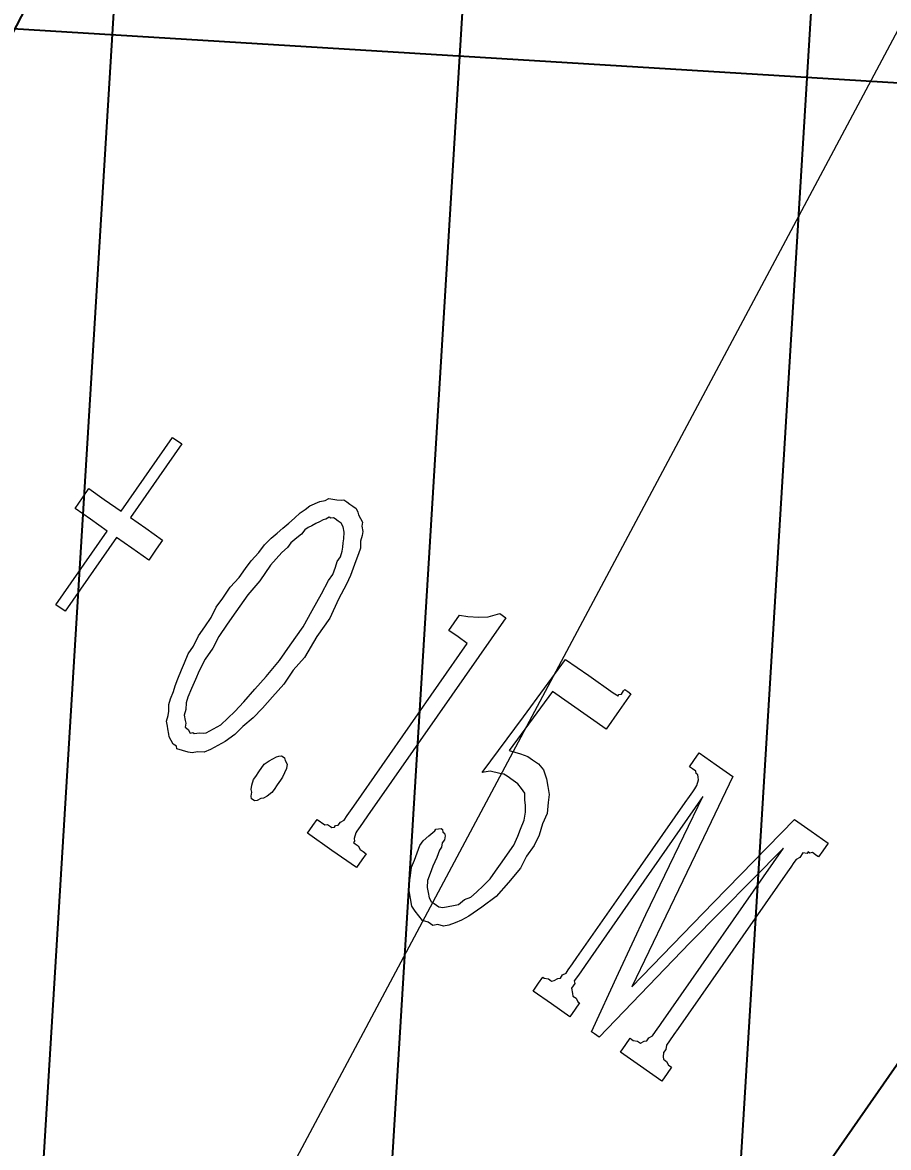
# Model space of a CAD drawing. Extents: x 10599 to 11843, y 9771 to 9967.
# Drawn here: x 10699.1364 to 10699.334, y 9793.3736 to 9793.63 of the extents above; entities that cross this region are included whole.
import ezdxf

# ---------------------------------------------------------------- set-up
doc = ezdxf.new("R2010")
doc.units = 0
doc.header["$MEASUREMENT"] = 0
doc.layers.add('PROY', color=3, linetype='Continuous')
doc.layers.add('taller', color=3, linetype='Continuous')
doc.dimstyles.get("Standard").update_dxf_attribs({"dimtxt": 0.18, "dimasz": 0.18, "dimexe": 0.18, "dimexo": 0.0625, "dimgap": 0.09, "dimtad": 0, "dimtih": 1, "dimtoh": 1, "dimdec": 4, "dimzin": 0, "dimdsep": 46, "dimtxsty": 'Standard', "dimcen": 0.09, "dimclrd": 254, "dimclre": 254, "dimadec": 0, "dimazin": 0, "dimtfac": 1, "dimtdec": 4, "dimtofl": 0, "dimtmove": 0, "dimatfit": 3, "dimfxl": 0, "dimtolj": 1, "dimtzin": 0, "dimarcsym": 0})

# ---------------------------------------------------------------- blocks, each defined once
blk = doc.blocks.new('*D12')
at = {"layer": 'taller', "color": 254, "linetype": 'Continuous', "lineweight": 0, "transparency": 16777216}
for p, q in [((10692.97906, 9818.58031), (10718.84117, 9802.47284)), ((10683.25412, 9802.96598), (10709.11623, 9786.85851)), ((10718.59322, 9802.41521), (10713.42962, 9794.12455)), ((10709.0586, 9787.10646), (10711.47355, 9790.98389))]:
    blk.add_line(p, q, dxfattribs=at)
for points in [[(10718.56775, 9802.43107), (10718.61868, 9802.39935), (10718.68838, 9802.568)], [(10709.03314, 9787.12232), (10709.08407, 9787.0906), (10708.96344, 9786.95367)]]:
    blk.add_solid(points, dxfattribs=at)
at = {"layer": 'taller', "color": 0, "linetype": 'Continuous', "lineweight": 0, "transparency": 16777216, "insert": (10712.45158, 9792.55422), "char_height": 1, "attachment_point": 5, "rotation": 58.0845}
blk.add_mtext('\\A1;18.40', dxfattribs=at)

msp = doc.modelspace()

# ---------------------------------------------------------------- hatches: boundary and pattern name
at = {"layer": 'PROY', "linetype": 'Continuous'}
h = msp.add_hatch(dxfattribs=at)
h.set_pattern_fill('GRATE', color=254, scale=0.1, angle=91.1984, style=0)
h.set_pattern_definition([(266.49722266, (1730.38657, 21194.720434), (0.07922671464, -0.00484956825), []), (356.4972227, (1730.38657, 21194.72043), (0.019398273, 0.3169068586), [])])
h.paths.add_polyline_path([(10698.83244, 9794.60859), (10699.91976, 9793.86189), (10698.94662, 9792.47226), (10696.85382, 9793.92019), (10698.78137, 9796.67474), (10699.77271, 9796.02227)])

# ---------------------------------------------------------------- linework, layer by layer
at = {"color": 7, "lineweight": 0}
for p, q in [((10699.15895, 9793.51864), (10699.17069, 9793.53545)), ((10699.17279, 9793.53398), (10699.16105, 9793.51718)), ((10699.17069, 9793.53545), (10699.17279, 9793.53398)), ((10699.15013, 9793.52168), (10699.1516, 9793.52378)), ((10699.1516, 9793.52378), (10699.1551, 9793.52133)), ((10699.14842, 9793.51923), (10699.15013, 9793.52168)), ((10699.1551, 9793.52133), (10699.15895, 9793.51864)), ((10699.20544, 9793.52107), (10699.20628, 9793.52153)), ((10699.20628, 9793.52153), (10699.20722, 9793.52139)), ((10699.20722, 9793.52139), (10699.20817, 9793.52125)), ((10699.20817, 9793.52125), (10699.20911, 9793.52111)), ((10699.20911, 9793.52111), (10699.20971, 9793.52122)), ((10699.20971, 9793.52122), (10699.21041, 9793.52073)), ((10699.15192, 9793.51678), (10699.14842, 9793.51923)), ((10699.19981, 9793.51823), (10699.2009, 9793.51904)), ((10699.2009, 9793.51904), (10699.20198, 9793.51984)), ((10699.20198, 9793.51984), (10699.20425, 9793.52086)), ((10699.20425, 9793.52086), (10699.20544, 9793.52107)), ((10699.21041, 9793.52073), (10699.21111, 9793.52024)), ((10699.21111, 9793.52024), (10699.21181, 9793.51975)), ((10699.21111, 9793.52024), (10699.21111, 9793.52024)), ((10699.21181, 9793.51975), (10699.21251, 9793.51926)), ((10699.21251, 9793.51926), (10699.21296, 9793.51842)), ((10699.15577, 9793.51409), (10699.15192, 9793.51678)), ((10699.16105, 9793.51718), (10699.16455, 9793.51473)), ((10699.19716, 9793.51592), (10699.19848, 9793.51708)), ((10699.19848, 9793.51708), (10699.19981, 9793.51823)), ((10699.20415, 9793.51624), (10699.20331, 9793.51579)), ((10699.20499, 9793.5167), (10699.20415, 9793.51624)), ((10699.20559, 9793.5168), (10699.20499, 9793.5167)), ((10699.20642, 9793.51726), (10699.20559, 9793.5168)), ((10699.20677, 9793.51702), (10699.20642, 9793.51726)), ((10699.20737, 9793.51712), (10699.20677, 9793.51702)), ((10699.20772, 9793.51688), (10699.20737, 9793.51712)), ((10699.20842, 9793.51639), (10699.20772, 9793.51688)), ((10699.20912, 9793.5159), (10699.20842, 9793.51639)), ((10699.20842, 9793.51639), (10699.20842, 9793.51639)), ((10699.21296, 9793.51842), (10699.21307, 9793.51783)), ((10699.21307, 9793.51783), (10699.21353, 9793.51699)), ((10699.21353, 9793.51699), (10699.21398, 9793.51615)), ((10699.21398, 9793.51615), (10699.21384, 9793.5152)), ((10699.14404, 9793.49729), (10699.15577, 9793.51409)), ((10699.16455, 9793.51473), (10699.1684, 9793.51204)), ((10699.19317, 9793.51245), (10699.1945, 9793.51361)), ((10699.1945, 9793.51361), (10699.19583, 9793.51476)), ((10699.19583, 9793.51476), (10699.19716, 9793.51592)), ((10699.2008, 9793.51442), (10699.20006, 9793.51337)), ((10699.20163, 9793.51488), (10699.2008, 9793.51442)), ((10699.20247, 9793.51533), (10699.20163, 9793.51488)), ((10699.20331, 9793.51579), (10699.20247, 9793.51533)), ((10699.20958, 9793.51506), (10699.20912, 9793.5159)), ((10699.20979, 9793.51387), (10699.20958, 9793.51506)), ((10699.20975, 9793.51233), (10699.20979, 9793.51387)), ((10699.21384, 9793.5152), (10699.21405, 9793.51401)), ((10699.21405, 9793.51401), (10699.21392, 9793.51307)), ((10699.15787, 9793.51262), (10699.14614, 9793.49582)), ((10699.16137, 9793.51018), (10699.15787, 9793.51262)), ((10699.1684, 9793.51204), (10699.16694, 9793.50994)), ((10699.19038, 9793.5092), (10699.1916, 9793.51095)), ((10699.1916, 9793.51095), (10699.19317, 9793.51245)), ((10699.19765, 9793.51141), (10699.19692, 9793.51036)), ((10699.19898, 9793.51256), (10699.19765, 9793.51141)), ((10699.20006, 9793.51337), (10699.19898, 9793.51256)), ((10699.20948, 9793.51044), (10699.20961, 9793.51139)), ((10699.20961, 9793.51139), (10699.20975, 9793.51233)), ((10699.21353, 9793.51177), (10699.2135, 9793.51024)), ((10699.21392, 9793.51307), (10699.21353, 9793.51177)), ((10699.16522, 9793.50749), (10699.16137, 9793.51018)), ((10699.16694, 9793.50994), (10699.16522, 9793.50749)), ((10699.18856, 9793.50734), (10699.19038, 9793.5092)), ((10699.19559, 9793.5092), (10699.19304, 9793.5063)), ((10699.19692, 9793.51036), (10699.19559, 9793.5092)), ((10699.20895, 9793.5082), (10699.20934, 9793.5095)), ((10699.20934, 9793.5095), (10699.20948, 9793.51044)), ((10699.21311, 9793.50894), (10699.21249, 9793.5073)), ((10699.2135, 9793.51024), (10699.21311, 9793.50894)), ((10699.18734, 9793.50559), (10699.18856, 9793.50734)), ((10699.19304, 9793.5063), (10699.19059, 9793.50279)), ((10699.20721, 9793.50421), (10699.20784, 9793.50586)), ((10699.20784, 9793.50586), (10699.20822, 9793.50715)), ((10699.20822, 9793.50715), (10699.20895, 9793.5082)), ((10699.21249, 9793.5073), (10699.21186, 9793.50565)), ((10699.18381, 9793.50128), (10699.18587, 9793.50349)), ((10699.18587, 9793.50349), (10699.18734, 9793.50559)), ((10699.20623, 9793.50281), (10699.20721, 9793.50421)), ((10699.21123, 9793.50401), (10699.21036, 9793.50201)), ((10699.21186, 9793.50565), (10699.21123, 9793.50401)), ((10699.1821, 9793.49883), (10699.18381, 9793.50128)), ((10699.19059, 9793.50279), (10699.1878, 9793.49954)), ((10699.20462, 9793.49977), (10699.20623, 9793.50281)), ((10699.21036, 9793.50201), (10699.20851, 9793.49862)), ((10699.18063, 9793.49673), (10699.1821, 9793.49883)), ((10699.1878, 9793.49954), (10699.18511, 9793.49569)), ((10699.20253, 9793.49602), (10699.20462, 9793.49977)), ((10699.20851, 9793.49862), (10699.20652, 9793.49428)), ((10699.14614, 9793.49582), (10699.14404, 9793.49729)), ((10699.17951, 9793.49439), (10699.18063, 9793.49673)), ((10699.18511, 9793.49569), (10699.18315, 9793.49289)), ((10699.20043, 9793.49228), (10699.20253, 9793.49602)), ((10699.17804, 9793.49229), (10699.17951, 9793.49439)), ((10699.20652, 9793.49428), (10699.20358, 9793.49007)), ((10699.24668, 9793.49435), (10699.23103, 9793.47195)), ((10699.2337, 9793.49144), (10699.23615, 9793.49494)), ((10699.23615, 9793.49494), (10699.23804, 9793.49466)), ((10699.23804, 9793.49466), (10699.24052, 9793.49449)), ((10699.24052, 9793.49449), (10699.24266, 9793.49456)), ((10699.24266, 9793.49456), (10699.24528, 9793.49533)), ((10699.24528, 9793.49533), (10699.24668, 9793.49435)), ((10699.17658, 9793.49019), (10699.17804, 9793.49229)), ((10699.18315, 9793.49289), (10699.1812, 9793.49009)), ((10699.1975, 9793.48807), (10699.20043, 9793.49228)), ((10699.2358, 9793.48997), (10699.2337, 9793.49144)), ((10699.17424, 9793.48609), (10699.17546, 9793.48784)), ((10699.17546, 9793.48784), (10699.17658, 9793.49019)), ((10699.1812, 9793.49009), (10699.17983, 9793.48739)), ((10699.19505, 9793.48457), (10699.1975, 9793.48807)), ((10699.20358, 9793.49007), (10699.20076, 9793.48528)), ((10699.22495, 9793.46995), (10699.2379, 9793.4885)), ((10699.2379, 9793.4885), (10699.2358, 9793.48997)), ((10699.17337, 9793.4841), (10699.17424, 9793.48609)), ((10699.17983, 9793.48739), (10699.17812, 9793.48494)), ((10699.20076, 9793.48528), (10699.19821, 9793.48237)), ((10699.17274, 9793.48245), (10699.17337, 9793.4841)), ((10699.17812, 9793.48494), (10699.17676, 9793.48224)), ((10699.19202, 9793.48097), (10699.19505, 9793.48457)), ((10699.25069, 9793.47176), (10699.26033, 9793.48482)), ((10699.26033, 9793.48482), (10699.26558, 9793.48115)), ((10699.17124, 9793.47881), (10699.17187, 9793.48046)), ((10699.17187, 9793.48046), (10699.17274, 9793.48245)), ((10699.17589, 9793.48025), (10699.17502, 9793.47825)), ((10699.17676, 9793.48224), (10699.17589, 9793.48025)), ((10699.18946, 9793.47806), (10699.19202, 9793.48097)), ((10699.19821, 9793.48237), (10699.19601, 9793.47922)), ((10699.26558, 9793.48115), (10699.27119, 9793.47724)), ((10699.17085, 9793.47752), (10699.17124, 9793.47881)), ((10699.17502, 9793.47825), (10699.17414, 9793.47626)), ((10699.18691, 9793.47515), (10699.18946, 9793.47806)), ((10699.19601, 9793.47922), (10699.19345, 9793.47632)), ((10699.27307, 9793.47696), (10699.27356, 9793.47766)), ((10699.27356, 9793.47766), (10699.27381, 9793.47801)), ((10699.27381, 9793.47801), (10699.27451, 9793.47752)), ((10699.16984, 9793.47458), (10699.17023, 9793.47587)), ((10699.17023, 9793.47587), (10699.17085, 9793.47752)), ((10699.17414, 9793.47626), (10699.17376, 9793.47497)), ((10699.18485, 9793.47295), (10699.18691, 9793.47515)), ((10699.19345, 9793.47632), (10699.19115, 9793.47376)), ((10699.25733, 9793.47754), (10699.24745, 9793.46413)), ((10699.26959, 9793.46898), (10699.25733, 9793.47754)), ((10699.27119, 9793.47724), (10699.27154, 9793.47699)), ((10699.27154, 9793.47699), (10699.27189, 9793.47675)), ((10699.27189, 9793.47675), (10699.27224, 9793.47651)), ((10699.27224, 9793.47651), (10699.27248, 9793.47686)), ((10699.27224, 9793.47651), (10699.27224, 9793.47651)), ((10699.27248, 9793.47686), (10699.27307, 9793.47696)), ((10699.27521, 9793.47703), (10699.27252, 9793.47318)), ((10699.27451, 9793.47752), (10699.27521, 9793.47703)), ((10699.16967, 9793.47209), (10699.16981, 9793.47304)), ((10699.16981, 9793.47304), (10699.16984, 9793.47458)), ((10699.17373, 9793.47343), (10699.17334, 9793.47213)), ((10699.17376, 9793.47497), (10699.17373, 9793.47343)), ((10699.18328, 9793.47144), (10699.18485, 9793.47295)), ((10699.19115, 9793.47376), (10699.18909, 9793.47155)), ((10699.27252, 9793.47318), (10699.26959, 9793.46898)), ((10699.16929, 9793.4708), (10699.16967, 9793.47209)), ((10699.1695, 9793.46961), (10699.16929, 9793.4708)), ((10699.17334, 9793.47213), (10699.17356, 9793.47094)), ((10699.17366, 9793.47035), (10699.17352, 9793.4694)), ((10699.17356, 9793.47094), (10699.17366, 9793.47035)), ((10699.18003, 9793.46902), (10699.18171, 9793.46994)), ((10699.18171, 9793.46994), (10699.18328, 9793.47144)), ((10699.18909, 9793.47155), (10699.18668, 9793.46959)), ((10699.21199, 9793.45139), (10699.22495, 9793.46995)), ((10699.23103, 9793.47195), (10699.21514, 9793.44919)), ((10699.24129, 9793.45905), (10699.25069, 9793.47176)), ((10699.1696, 9793.46901), (10699.1695, 9793.46961)), ((10699.16982, 9793.46782), (10699.1696, 9793.46901)), ((10699.16992, 9793.46723), (10699.16982, 9793.46782)), ((10699.17352, 9793.4694), (10699.17422, 9793.46891)), ((10699.17422, 9793.46891), (10699.17468, 9793.46807)), ((10699.17468, 9793.46807), (10699.17527, 9793.46818)), ((10699.17527, 9793.46818), (10699.17562, 9793.46794)), ((10699.17562, 9793.46794), (10699.17622, 9793.46804)), ((10699.17622, 9793.46804), (10699.17681, 9793.46815)), ((10699.17681, 9793.46815), (10699.17776, 9793.46801)), ((10699.17776, 9793.46801), (10699.17835, 9793.46811)), ((10699.17835, 9793.46811), (10699.17919, 9793.46857)), ((10699.17919, 9793.46857), (10699.18003, 9793.46902)), ((10699.18486, 9793.46774), (10699.18269, 9793.46612)), ((10699.18668, 9793.46959), (10699.18486, 9793.46774)), ((10699.17038, 9793.46639), (10699.16992, 9793.46723)), ((10699.17083, 9793.46555), (10699.17038, 9793.46639)), ((10699.17153, 9793.46506), (10699.17083, 9793.46555)), ((10699.17164, 9793.46447), (10699.17153, 9793.46506)), ((10699.18101, 9793.46521), (10699.17933, 9793.4643)), ((10699.18269, 9793.46612), (10699.18101, 9793.46521)), ((10699.17293, 9793.46408), (10699.17164, 9793.46447)), ((10699.17423, 9793.4637), (10699.17293, 9793.46408)), ((10699.17517, 9793.46356), (10699.17423, 9793.4637)), ((10699.17636, 9793.46377), (10699.17517, 9793.46356)), ((10699.1779, 9793.46374), (10699.17636, 9793.46377)), ((10699.17933, 9793.4643), (10699.1779, 9793.46374)), ((10699.19267, 9793.46176), (10699.1935, 9793.46222)), ((10699.1935, 9793.46222), (10699.19434, 9793.46267)), ((10699.19434, 9793.46267), (10699.19494, 9793.46278)), ((10699.19494, 9793.46278), (10699.19553, 9793.46288)), ((10699.19553, 9793.46288), (10699.19588, 9793.46264)), ((10699.19588, 9793.46264), (10699.19623, 9793.4624)), ((10699.19623, 9793.4624), (10699.19634, 9793.4618)), ((10699.24745, 9793.46413), (10699.24874, 9793.46375)), ((10699.24874, 9793.46375), (10699.25004, 9793.46336)), ((10699.25004, 9793.46336), (10699.25168, 9793.46273)), ((10699.25168, 9793.46273), (10699.25273, 9793.462)), ((10699.28957, 9793.4618), (10699.29079, 9793.46355)), ((10699.29079, 9793.46355), (10699.29464, 9793.46086)), ((10699.19036, 9793.45921), (10699.19158, 9793.46096)), ((10699.19158, 9793.46096), (10699.19267, 9793.46176)), ((10699.19666, 9793.46002), (10699.19578, 9793.45802)), ((10699.19634, 9793.4618), (10699.19679, 9793.46096)), ((10699.19679, 9793.46096), (10699.19666, 9793.46002)), ((10699.25273, 9793.462), (10699.25413, 9793.46102)), ((10699.25413, 9793.46102), (10699.25529, 9793.4597)), ((10699.25529, 9793.4597), (10699.25595, 9793.45767)), ((10699.28859, 9793.4604), (10699.28957, 9793.4618)), ((10699.28929, 9793.45991), (10699.28859, 9793.4604)), ((10699.28999, 9793.45942), (10699.28929, 9793.45991)), ((10699.29464, 9793.46086), (10699.29849, 9793.45817)), ((10699.18875, 9793.45616), (10699.18914, 9793.45746)), ((10699.18914, 9793.45746), (10699.18963, 9793.45816)), ((10699.18963, 9793.45816), (10699.19036, 9793.45921)), ((10699.19529, 9793.45732), (10699.19456, 9793.45627)), ((10699.19578, 9793.45802), (10699.19529, 9793.45732)), ((10699.24308, 9793.45937), (10699.24129, 9793.45905)), ((10699.24532, 9793.45884), (10699.24308, 9793.45937)), ((10699.24626, 9793.45871), (10699.24532, 9793.45884)), ((10699.24696, 9793.45822), (10699.24626, 9793.45871)), ((10699.24836, 9793.45724), (10699.24696, 9793.45822)), ((10699.24941, 9793.45651), (10699.24836, 9793.45724)), ((10699.25595, 9793.45767), (10699.25627, 9793.45588)), ((10699.2901, 9793.45882), (10699.28999, 9793.45942)), ((10699.29045, 9793.45858), (10699.2901, 9793.45882)), ((10699.29027, 9793.45609), (10699.29066, 9793.45739)), ((10699.29055, 9793.45798), (10699.29045, 9793.45858)), ((10699.29066, 9793.45739), (10699.29055, 9793.45798)), ((10699.29849, 9793.45817), (10699.29266, 9793.44609)), ((10699.18858, 9793.45368), (10699.18872, 9793.45462)), ((10699.18861, 9793.45522), (10699.18875, 9793.45616)), ((10699.18872, 9793.45462), (10699.18861, 9793.45522)), ((10699.19334, 9793.45452), (10699.19225, 9793.45372)), ((10699.19383, 9793.45522), (10699.19334, 9793.45452)), ((10699.19456, 9793.45627), (10699.19383, 9793.45522)), ((10699.25022, 9793.45542), (10699.24941, 9793.45651)), ((10699.25102, 9793.45434), (10699.25022, 9793.45542)), ((10699.25627, 9793.45588), (10699.25659, 9793.4541)), ((10699.28856, 9793.45364), (10699.2893, 9793.45469)), ((10699.2893, 9793.45469), (10699.28978, 9793.45539)), ((10699.28978, 9793.45539), (10699.29027, 9793.45609)), ((10699.18869, 9793.45308), (10699.18858, 9793.45368)), ((10699.18904, 9793.45284), (10699.18869, 9793.45308)), ((10699.18939, 9793.45259), (10699.18904, 9793.45284)), ((10699.18998, 9793.4527), (10699.18939, 9793.45259)), ((10699.19082, 9793.45315), (10699.18998, 9793.4527)), ((10699.19142, 9793.45326), (10699.19082, 9793.45315)), ((10699.19225, 9793.45372), (10699.19142, 9793.45326)), ((10699.25099, 9793.4528), (10699.25102, 9793.45434)), ((10699.2512, 9793.45161), (10699.25099, 9793.4528)), ((10699.25631, 9793.45221), (10699.25614, 9793.44973)), ((10699.25659, 9793.4541), (10699.25631, 9793.45221)), ((10699.27511, 9793.43439), (10699.28758, 9793.45224)), ((10699.29164, 9793.45358), (10699.27819, 9793.43432)), ((10699.27862, 9793.42673), (10699.29164, 9793.45358)), ((10699.28758, 9793.45224), (10699.28856, 9793.45364)), ((10699.21052, 9793.44929), (10699.21125, 9793.45034)), ((10699.21125, 9793.45034), (10699.21199, 9793.45139)), ((10699.25089, 9793.44818), (10699.25117, 9793.45007)), ((10699.25117, 9793.45007), (10699.2512, 9793.45161)), ((10699.25614, 9793.44973), (10699.25502, 9793.44738)), ((10699.20143, 9793.44522), (10699.20265, 9793.44697)), ((10699.20265, 9793.44697), (10699.20363, 9793.44838)), ((10699.20363, 9793.44838), (10699.20538, 9793.44715)), ((10699.20538, 9793.44715), (10699.20597, 9793.44726)), ((10699.20597, 9793.44726), (10699.20667, 9793.44677)), ((10699.20762, 9793.44663), (10699.20786, 9793.44698)), ((10699.20786, 9793.44698), (10699.20846, 9793.44709)), ((10699.20846, 9793.44709), (10699.20895, 9793.44779)), ((10699.20895, 9793.44779), (10699.20979, 9793.44824)), ((10699.20979, 9793.44824), (10699.21052, 9793.44929)), ((10699.21416, 9793.44779), (10699.21343, 9793.44674)), ((10699.21514, 9793.44919), (10699.21416, 9793.44779)), ((10699.25002, 9793.44619), (10699.25089, 9793.44818)), ((10699.25502, 9793.44738), (10699.25425, 9793.44479)), ((10699.29408, 9793.42948), (10699.3125, 9793.44839)), ((10699.3125, 9793.44839), (10699.31635, 9793.4457)), ((10699.20703, 9793.44131), (10699.20143, 9793.44522)), ((10699.20667, 9793.44677), (10699.20702, 9793.44652)), ((10699.20702, 9793.44652), (10699.20762, 9793.44663)), ((10699.21245, 9793.44534), (10699.21207, 9793.44405)), ((10699.21269, 9793.44569), (10699.21245, 9793.44534)), ((10699.21343, 9793.44674), (10699.21269, 9793.44569)), ((10699.22781, 9793.44347), (10699.22914, 9793.44462)), ((10699.22914, 9793.44462), (10699.23046, 9793.44578)), ((10699.23046, 9793.44578), (10699.23071, 9793.44613)), ((10699.23071, 9793.44613), (10699.2313, 9793.44624)), ((10699.2313, 9793.44624), (10699.2319, 9793.44634)), ((10699.2319, 9793.44634), (10699.23225, 9793.4461)), ((10699.23225, 9793.4461), (10699.23235, 9793.4455)), ((10699.23235, 9793.4455), (10699.2327, 9793.44526)), ((10699.23281, 9793.44466), (10699.23267, 9793.44372)), ((10699.2327, 9793.44526), (10699.23281, 9793.44466)), ((10699.24852, 9793.44255), (10699.24939, 9793.44454)), ((10699.24939, 9793.44454), (10699.25002, 9793.44619)), ((10699.25425, 9793.44479), (10699.25314, 9793.44245)), ((10699.29266, 9793.44609), (10699.28708, 9793.43437)), ((10699.31635, 9793.4457), (10699.3202, 9793.44301)), ((10699.21217, 9793.44345), (10699.21193, 9793.4431)), ((10699.21193, 9793.4431), (10699.21228, 9793.44286)), ((10699.21207, 9793.44405), (10699.21217, 9793.44345)), ((10699.21228, 9793.44286), (10699.21298, 9793.44237)), ((10699.21298, 9793.44237), (10699.21343, 9793.44153)), ((10699.22645, 9793.44077), (10699.22707, 9793.44242)), ((10699.22707, 9793.44242), (10699.22781, 9793.44347)), ((10699.23204, 9793.44207), (10699.23155, 9793.44137)), ((10699.23218, 9793.44302), (10699.23204, 9793.44207)), ((10699.23267, 9793.44372), (10699.23218, 9793.44302)), ((10699.24705, 9793.44045), (10699.24852, 9793.44255)), ((10699.25314, 9793.44245), (10699.25143, 9793.44)), ((10699.28211, 9793.4019), (10699.30998, 9793.44181)), ((10699.30998, 9793.44181), (10699.28867, 9793.42024)), ((10699.3202, 9793.44301), (10699.31898, 9793.44126)), ((10699.21263, 9793.4374), (10699.20703, 9793.44131)), ((10699.21385, 9793.43915), (10699.21263, 9793.4374)), ((10699.21343, 9793.44153), (10699.21413, 9793.44104)), ((10699.21483, 9793.44055), (10699.21385, 9793.43915)), ((10699.21413, 9793.44104), (10699.21483, 9793.44055)), ((10699.22519, 9793.43748), (10699.22582, 9793.43913)), ((10699.22582, 9793.43913), (10699.22645, 9793.44077)), ((10699.23093, 9793.43973), (10699.23005, 9793.43773)), ((10699.23155, 9793.44137), (10699.23093, 9793.43973)), ((10699.24583, 9793.4387), (10699.24705, 9793.44045)), ((10699.25143, 9793.44), (10699.25006, 9793.4373)), ((10699.31289, 9793.43926), (10699.3124, 9793.43856)), ((10699.31373, 9793.43971), (10699.31289, 9793.43926)), ((10699.31446, 9793.44076), (10699.31373, 9793.43971)), ((10699.31541, 9793.44062), (10699.31446, 9793.44076)), ((10699.31565, 9793.44097), (10699.31541, 9793.44062)), ((10699.316, 9793.44073), (10699.31565, 9793.44097)), ((10699.3166, 9793.44084), (10699.316, 9793.44073)), ((10699.3173, 9793.44035), (10699.3166, 9793.44084)), ((10699.31765, 9793.4401), (10699.3173, 9793.44035)), ((10699.318, 9793.43986), (10699.31765, 9793.4401)), ((10699.31898, 9793.44126), (10699.318, 9793.43986)), ((10699.22491, 9793.43559), (10699.22519, 9793.43748)), ((10699.23005, 9793.43773), (10699.22943, 9793.43609)), ((10699.24314, 9793.43484), (10699.24436, 9793.43659)), ((10699.24436, 9793.43659), (10699.24583, 9793.4387)), ((10699.25006, 9793.4373), (10699.24727, 9793.43404)), ((10699.31167, 9793.43751), (10699.31093, 9793.43646)), ((10699.3124, 9793.43856), (10699.31167, 9793.43751)), ((10699.22463, 9793.43371), (10699.22491, 9793.43559)), ((10699.2288, 9793.43444), (10699.22876, 9793.4329)), ((10699.22943, 9793.43609), (10699.2288, 9793.43444)), ((10699.24157, 9793.43334), (10699.24314, 9793.43484)), ((10699.24727, 9793.43404), (10699.24447, 9793.43079)), ((10699.26289, 9793.41688), (10699.27511, 9793.43439)), ((10699.27819, 9793.43432), (10699.26475, 9793.41507)), ((10699.28708, 9793.43437), (10699.27542, 9793.41022)), ((10699.31093, 9793.43646), (10699.286, 9793.40075)), ((10699.2246, 9793.43217), (10699.22463, 9793.43371)), ((10699.22492, 9793.43038), (10699.2246, 9793.43217)), ((10699.22876, 9793.4329), (10699.22897, 9793.43172)), ((10699.22897, 9793.43172), (10699.22919, 9793.43053)), ((10699.23867, 9793.43068), (10699.23999, 9793.43183)), ((10699.23999, 9793.43183), (10699.24157, 9793.43334)), ((10699.22524, 9793.4286), (10699.22492, 9793.43038)), ((10699.22919, 9793.43053), (10699.22964, 9793.42969)), ((10699.22964, 9793.42969), (10699.23034, 9793.4292)), ((10699.23034, 9793.4292), (10699.23139, 9793.42846)), ((10699.23472, 9793.42875), (10699.2359, 9793.42896)), ((10699.2359, 9793.42896), (10699.23723, 9793.43012)), ((10699.23723, 9793.43012), (10699.23867, 9793.43068)), ((10699.24447, 9793.43079), (10699.24122, 9793.42837)), ((10699.27542, 9793.41022), (10699.29408, 9793.42948)), ((10699.22604, 9793.42751), (10699.22524, 9793.4286)), ((10699.22685, 9793.42643), (10699.22604, 9793.42751)), ((10699.22765, 9793.42535), (10699.22685, 9793.42643)), ((10699.23139, 9793.42846), (10699.23234, 9793.42833)), ((10699.23234, 9793.42833), (10699.23353, 9793.42854)), ((10699.23353, 9793.42854), (10699.23472, 9793.42875)), ((10699.23822, 9793.4263), (10699.23654, 9793.42539)), ((10699.24122, 9793.42837), (10699.23822, 9793.4263)), ((10699.27241, 9793.41336), (10699.27862, 9793.42673)), ((10699.22895, 9793.42496), (10699.22765, 9793.42535)), ((10699.23, 9793.42423), (10699.22895, 9793.42496)), ((10699.23119, 9793.42444), (10699.23, 9793.42423)), ((10699.23248, 9793.42406), (10699.23119, 9793.42444)), ((10699.23367, 9793.42427), (10699.23248, 9793.42406)), ((10699.2351, 9793.42483), (10699.23367, 9793.42427)), ((10699.23654, 9793.42539), (10699.2351, 9793.42483)), ((10699.28867, 9793.42024), (10699.26795, 9793.39877)), ((10699.26191, 9793.41548), (10699.26289, 9793.41688)), ((10699.26044, 9793.41338), (10699.26093, 9793.41408)), ((10699.26093, 9793.41408), (10699.26191, 9793.41548)), ((10699.26377, 9793.41367), (10699.26303, 9793.41262)), ((10699.26475, 9793.41507), (10699.26377, 9793.41367)), ((10699.25289, 9793.40928), (10699.25411, 9793.41103)), ((10699.25411, 9793.41103), (10699.25509, 9793.41243)), ((10699.25509, 9793.41243), (10699.25509, 9793.41243)), ((10699.25509, 9793.41243), (10699.25544, 9793.41219)), ((10699.25544, 9793.41219), (10699.25639, 9793.41205)), ((10699.25639, 9793.41205), (10699.25674, 9793.41181)), ((10699.25674, 9793.41181), (10699.25709, 9793.41156)), ((10699.25709, 9793.41156), (10699.25768, 9793.41167)), ((10699.25768, 9793.41167), (10699.25852, 9793.41212)), ((10699.25852, 9793.41212), (10699.25912, 9793.41223)), ((10699.25912, 9793.41223), (10699.25961, 9793.41293)), ((10699.25961, 9793.41293), (10699.26044, 9793.41338)), ((10699.26241, 9793.41097), (10699.26167, 9793.40992)), ((10699.26303, 9793.41262), (10699.2623, 9793.41157)), ((10699.2623, 9793.41157), (10699.26241, 9793.41097)), ((10699.2662, 9793.39999), (10699.27241, 9793.41336)), ((10699.25709, 9793.40635), (10699.25289, 9793.40928)), ((10699.26167, 9793.40992), (10699.26188, 9793.40873)), ((10699.26188, 9793.40873), (10699.26199, 9793.40814)), ((10699.26129, 9793.40341), (10699.25709, 9793.40635)), ((10699.26199, 9793.40814), (10699.26234, 9793.40789)), ((10699.26234, 9793.40789), (10699.26269, 9793.40765)), ((10699.2635, 9793.40657), (10699.26252, 9793.40516)), ((10699.26269, 9793.40765), (10699.26314, 9793.40681)), ((10699.26314, 9793.40681), (10699.26314, 9793.40681)), ((10699.26314, 9793.40681), (10699.2635, 9793.40657)), ((10699.26252, 9793.40516), (10699.26129, 9793.40341)), ((10699.28015, 9793.3991), (10699.28138, 9793.40085)), ((10699.28138, 9793.40085), (10699.28162, 9793.4012)), ((10699.28162, 9793.4012), (10699.28211, 9793.4019)), ((10699.286, 9793.40075), (10699.28502, 9793.39935)), ((10699.2669, 9793.3995), (10699.2662, 9793.39999)), ((10699.26795, 9793.39877), (10699.2669, 9793.3995)), ((10699.27407, 9793.3971), (10699.27505, 9793.3985)), ((10699.27505, 9793.3985), (10699.2754, 9793.39825)), ((10699.2754, 9793.39825), (10699.27575, 9793.39801)), ((10699.27883, 9793.39794), (10699.27932, 9793.39864)), ((10699.27932, 9793.39864), (10699.28015, 9793.3991)), ((10699.28502, 9793.39935), (10699.28404, 9793.39795)), ((10699.27285, 9793.39535), (10699.27407, 9793.3971)), ((10699.27575, 9793.39801), (10699.27669, 9793.39787)), ((10699.27669, 9793.39787), (10699.27739, 9793.39738)), ((10699.27739, 9793.39738), (10699.27823, 9793.39784)), ((10699.27823, 9793.39784), (10699.27883, 9793.39794)), ((10699.28317, 9793.39595), (10699.28268, 9793.39525)), ((10699.28331, 9793.3969), (10699.28317, 9793.39595)), ((10699.28404, 9793.39795), (10699.28331, 9793.3969)), ((10699.2774, 9793.39217), (10699.27285, 9793.39535)), ((10699.28268, 9793.39525), (10699.28254, 9793.39431)), ((10699.28254, 9793.39431), (10699.28264, 9793.39371)), ((10699.28264, 9793.39371), (10699.28299, 9793.39347)), ((10699.28299, 9793.39347), (10699.28334, 9793.39322)), ((10699.28334, 9793.39322), (10699.2838, 9793.39238)), ((10699.2823, 9793.38874), (10699.2774, 9793.39217)), ((10699.28352, 9793.39049), (10699.2823, 9793.38874)), ((10699.2845, 9793.39189), (10699.28352, 9793.39049)), ((10699.2838, 9793.39238), (10699.28415, 9793.39214)), ((10699.28415, 9793.39214), (10699.2845, 9793.39189))]:
    msp.add_line(p, q, dxfattribs=at)
at = {"color": 5, "lineweight": 0}
for p, q in [((10699.15895, 9793.51864), (10699.17069, 9793.53545)), ((10699.17279, 9793.53398), (10699.16105, 9793.51718)), ((10699.17069, 9793.53545), (10699.17279, 9793.53398)), ((10699.15013, 9793.52168), (10699.1516, 9793.52378)), ((10699.1516, 9793.52378), (10699.1551, 9793.52133)), ((10699.14842, 9793.51923), (10699.15013, 9793.52168)), ((10699.1551, 9793.52133), (10699.15895, 9793.51864)), ((10699.20544, 9793.52107), (10699.20628, 9793.52153)), ((10699.20628, 9793.52153), (10699.20722, 9793.52139)), ((10699.20722, 9793.52139), (10699.20817, 9793.52125)), ((10699.20817, 9793.52125), (10699.20911, 9793.52111)), ((10699.20911, 9793.52111), (10699.20971, 9793.52122)), ((10699.20971, 9793.52122), (10699.21041, 9793.52073)), ((10699.15192, 9793.51678), (10699.14842, 9793.51923)), ((10699.19981, 9793.51823), (10699.2009, 9793.51904)), ((10699.2009, 9793.51904), (10699.20198, 9793.51984)), ((10699.20198, 9793.51984), (10699.20425, 9793.52086)), ((10699.20425, 9793.52086), (10699.20544, 9793.52107)), ((10699.21041, 9793.52073), (10699.21111, 9793.52024)), ((10699.21111, 9793.52024), (10699.21181, 9793.51975)), ((10699.21111, 9793.52024), (10699.21111, 9793.52024)), ((10699.21111, 9793.52024), (10699.21111, 9793.52024)), ((10699.21181, 9793.51975), (10699.21251, 9793.51926)), ((10699.21251, 9793.51926), (10699.21296, 9793.51842)), ((10699.15577, 9793.51409), (10699.15192, 9793.51678)), ((10699.16105, 9793.51718), (10699.16455, 9793.51473)), ((10699.19716, 9793.51592), (10699.19848, 9793.51708)), ((10699.19848, 9793.51708), (10699.19981, 9793.51823)), ((10699.20415, 9793.51624), (10699.20331, 9793.51579)), ((10699.20499, 9793.5167), (10699.20415, 9793.51624)), ((10699.20559, 9793.5168), (10699.20499, 9793.5167)), ((10699.20642, 9793.51726), (10699.20559, 9793.5168)), ((10699.20677, 9793.51702), (10699.20642, 9793.51726)), ((10699.20737, 9793.51712), (10699.20677, 9793.51702)), ((10699.20772, 9793.51688), (10699.20737, 9793.51712)), ((10699.20842, 9793.51639), (10699.20772, 9793.51688)), ((10699.20912, 9793.5159), (10699.20842, 9793.51639)), ((10699.20842, 9793.51639), (10699.20842, 9793.51639)), ((10699.20842, 9793.51639), (10699.20842, 9793.51639)), ((10699.21296, 9793.51842), (10699.21307, 9793.51783)), ((10699.21307, 9793.51783), (10699.21353, 9793.51699)), ((10699.21353, 9793.51699), (10699.21398, 9793.51615)), ((10699.21398, 9793.51615), (10699.21384, 9793.5152)), ((10699.14404, 9793.49729), (10699.15577, 9793.51409)), ((10699.16455, 9793.51473), (10699.1684, 9793.51204)), ((10699.19317, 9793.51245), (10699.1945, 9793.51361)), ((10699.1945, 9793.51361), (10699.19583, 9793.51476)), ((10699.19583, 9793.51476), (10699.19716, 9793.51592)), ((10699.2008, 9793.51442), (10699.20006, 9793.51337)), ((10699.20163, 9793.51488), (10699.2008, 9793.51442)), ((10699.20247, 9793.51533), (10699.20163, 9793.51488)), ((10699.20331, 9793.51579), (10699.20247, 9793.51533)), ((10699.20958, 9793.51506), (10699.20912, 9793.5159)), ((10699.20979, 9793.51387), (10699.20958, 9793.51506)), ((10699.20975, 9793.51233), (10699.20979, 9793.51387)), ((10699.21384, 9793.5152), (10699.21405, 9793.51401)), ((10699.21405, 9793.51401), (10699.21392, 9793.51307)), ((10699.15787, 9793.51262), (10699.14614, 9793.49582)), ((10699.16137, 9793.51018), (10699.15787, 9793.51262)), ((10699.1684, 9793.51204), (10699.16694, 9793.50994)), ((10699.1684, 9793.51204), (10699.1684, 9793.51204)), ((10699.19038, 9793.5092), (10699.1916, 9793.51095)), ((10699.1916, 9793.51095), (10699.19317, 9793.51245)), ((10699.19765, 9793.51141), (10699.19692, 9793.51036)), ((10699.19898, 9793.51256), (10699.19765, 9793.51141)), ((10699.20006, 9793.51337), (10699.19898, 9793.51256)), ((10699.20948, 9793.51044), (10699.20961, 9793.51139)), ((10699.20961, 9793.51139), (10699.20975, 9793.51233)), ((10699.21353, 9793.51177), (10699.2135, 9793.51024)), ((10699.21392, 9793.51307), (10699.21353, 9793.51177)), ((10699.16522, 9793.50749), (10699.16137, 9793.51018)), ((10699.16694, 9793.50994), (10699.16522, 9793.50749)), ((10699.18856, 9793.50734), (10699.19038, 9793.5092)), ((10699.19559, 9793.5092), (10699.19304, 9793.5063)), ((10699.19692, 9793.51036), (10699.19559, 9793.5092)), ((10699.20895, 9793.5082), (10699.20934, 9793.5095)), ((10699.20934, 9793.5095), (10699.20948, 9793.51044)), ((10699.21311, 9793.50894), (10699.21249, 9793.5073)), ((10699.2135, 9793.51024), (10699.21311, 9793.50894)), ((10699.18734, 9793.50559), (10699.18856, 9793.50734)), ((10699.19304, 9793.5063), (10699.19059, 9793.50279)), ((10699.20721, 9793.50421), (10699.20784, 9793.50586)), ((10699.20784, 9793.50586), (10699.20822, 9793.50715)), ((10699.20822, 9793.50715), (10699.20895, 9793.5082)), ((10699.21249, 9793.5073), (10699.21186, 9793.50565)), ((10699.18381, 9793.50128), (10699.18587, 9793.50349)), ((10699.18587, 9793.50349), (10699.18734, 9793.50559)), ((10699.20623, 9793.50281), (10699.20721, 9793.50421)), ((10699.21123, 9793.50401), (10699.21036, 9793.50201)), ((10699.21186, 9793.50565), (10699.21123, 9793.50401)), ((10699.1821, 9793.49883), (10699.18381, 9793.50128)), ((10699.19059, 9793.50279), (10699.1878, 9793.49954)), ((10699.20462, 9793.49977), (10699.20623, 9793.50281)), ((10699.21036, 9793.50201), (10699.20851, 9793.49862)), ((10699.18063, 9793.49673), (10699.1821, 9793.49883)), ((10699.1878, 9793.49954), (10699.18511, 9793.49569)), ((10699.20253, 9793.49602), (10699.20462, 9793.49977)), ((10699.20851, 9793.49862), (10699.20652, 9793.49428)), ((10699.14614, 9793.49582), (10699.14404, 9793.49729)), ((10699.17951, 9793.49439), (10699.18063, 9793.49673)), ((10699.18511, 9793.49569), (10699.18315, 9793.49289)), ((10699.20043, 9793.49228), (10699.20253, 9793.49602)), ((10699.17804, 9793.49229), (10699.17951, 9793.49439)), ((10699.20652, 9793.49428), (10699.20358, 9793.49007)), ((10699.24668, 9793.49435), (10699.23103, 9793.47195)), ((10699.2337, 9793.49144), (10699.23615, 9793.49494)), ((10699.23615, 9793.49494), (10699.23804, 9793.49466)), ((10699.23804, 9793.49466), (10699.24052, 9793.49449)), ((10699.24052, 9793.49449), (10699.24266, 9793.49456)), ((10699.24266, 9793.49456), (10699.24528, 9793.49533)), ((10699.24528, 9793.49533), (10699.24668, 9793.49435)), ((10699.24528, 9793.49533), (10699.24528, 9793.49533)), ((10699.17658, 9793.49019), (10699.17804, 9793.49229)), ((10699.18315, 9793.49289), (10699.1812, 9793.49009)), ((10699.1975, 9793.48807), (10699.20043, 9793.49228)), ((10699.2358, 9793.48997), (10699.2337, 9793.49144)), ((10699.17424, 9793.48609), (10699.17546, 9793.48784)), ((10699.17546, 9793.48784), (10699.17658, 9793.49019)), ((10699.1812, 9793.49009), (10699.17983, 9793.48739)), ((10699.19505, 9793.48457), (10699.1975, 9793.48807)), ((10699.20358, 9793.49007), (10699.20076, 9793.48528)), ((10699.22495, 9793.46995), (10699.2379, 9793.4885)), ((10699.2379, 9793.4885), (10699.2358, 9793.48997)), ((10699.17337, 9793.4841), (10699.17424, 9793.48609)), ((10699.17983, 9793.48739), (10699.17812, 9793.48494)), ((10699.20076, 9793.48528), (10699.19821, 9793.48237)), ((10699.17274, 9793.48245), (10699.17337, 9793.4841)), ((10699.17812, 9793.48494), (10699.17676, 9793.48224)), ((10699.19202, 9793.48097), (10699.19505, 9793.48457)), ((10699.25069, 9793.47176), (10699.26033, 9793.48482)), ((10699.26033, 9793.48482), (10699.26558, 9793.48115)), ((10699.26033, 9793.48482), (10699.26033, 9793.48482)), ((10699.17124, 9793.47881), (10699.17187, 9793.48046)), ((10699.17187, 9793.48046), (10699.17274, 9793.48245)), ((10699.17589, 9793.48025), (10699.17502, 9793.47825)), ((10699.17676, 9793.48224), (10699.17589, 9793.48025)), ((10699.18946, 9793.47806), (10699.19202, 9793.48097)), ((10699.19821, 9793.48237), (10699.19601, 9793.47922)), ((10699.26558, 9793.48115), (10699.27119, 9793.47724)), ((10699.17085, 9793.47752), (10699.17124, 9793.47881)), ((10699.17502, 9793.47825), (10699.17414, 9793.47626)), ((10699.18691, 9793.47515), (10699.18946, 9793.47806)), ((10699.19601, 9793.47922), (10699.19345, 9793.47632)), ((10699.27307, 9793.47696), (10699.27356, 9793.47766)), ((10699.27356, 9793.47766), (10699.27381, 9793.47801)), ((10699.27381, 9793.47801), (10699.27451, 9793.47752)), ((10699.16984, 9793.47458), (10699.17023, 9793.47587)), ((10699.17023, 9793.47587), (10699.17085, 9793.47752)), ((10699.17414, 9793.47626), (10699.17376, 9793.47497)), ((10699.18485, 9793.47295), (10699.18691, 9793.47515)), ((10699.19345, 9793.47632), (10699.19115, 9793.47376)), ((10699.25733, 9793.47754), (10699.24745, 9793.46413)), ((10699.26959, 9793.46898), (10699.25733, 9793.47754)), ((10699.27119, 9793.47724), (10699.27154, 9793.47699)), ((10699.27154, 9793.47699), (10699.27189, 9793.47675)), ((10699.27189, 9793.47675), (10699.27224, 9793.47651)), ((10699.27224, 9793.47651), (10699.27248, 9793.47686)), ((10699.27224, 9793.47651), (10699.27224, 9793.47651)), ((10699.27248, 9793.47686), (10699.27307, 9793.47696)), ((10699.27521, 9793.47703), (10699.27252, 9793.47318)), ((10699.27451, 9793.47752), (10699.27521, 9793.47703)), ((10699.16967, 9793.47209), (10699.16981, 9793.47304)), ((10699.16981, 9793.47304), (10699.16984, 9793.47458)), ((10699.17373, 9793.47343), (10699.17334, 9793.47213)), ((10699.17376, 9793.47497), (10699.17373, 9793.47343)), ((10699.18328, 9793.47144), (10699.18485, 9793.47295)), ((10699.19115, 9793.47376), (10699.18909, 9793.47155)), ((10699.27252, 9793.47318), (10699.26959, 9793.46898)), ((10699.16929, 9793.4708), (10699.16967, 9793.47209)), ((10699.1695, 9793.46961), (10699.16929, 9793.4708)), ((10699.17334, 9793.47213), (10699.17356, 9793.47094)), ((10699.17366, 9793.47035), (10699.17352, 9793.4694)), ((10699.17356, 9793.47094), (10699.17366, 9793.47035)), ((10699.18003, 9793.46902), (10699.18171, 9793.46994)), ((10699.18171, 9793.46994), (10699.18328, 9793.47144)), ((10699.18909, 9793.47155), (10699.18668, 9793.46959)), ((10699.21199, 9793.45139), (10699.22495, 9793.46995)), ((10699.23103, 9793.47195), (10699.21514, 9793.44919)), ((10699.24129, 9793.45905), (10699.25069, 9793.47176)), ((10699.1696, 9793.46901), (10699.1695, 9793.46961)), ((10699.16982, 9793.46782), (10699.1696, 9793.46901)), ((10699.16992, 9793.46723), (10699.16982, 9793.46782)), ((10699.17352, 9793.4694), (10699.17422, 9793.46891)), ((10699.17422, 9793.46891), (10699.17468, 9793.46807)), ((10699.17468, 9793.46807), (10699.17527, 9793.46818)), ((10699.17527, 9793.46818), (10699.17562, 9793.46794)), ((10699.17562, 9793.46794), (10699.17622, 9793.46804)), ((10699.17622, 9793.46804), (10699.17681, 9793.46815)), ((10699.17681, 9793.46815), (10699.17776, 9793.46801)), ((10699.17776, 9793.46801), (10699.17835, 9793.46811)), ((10699.17835, 9793.46811), (10699.17919, 9793.46857)), ((10699.17919, 9793.46857), (10699.18003, 9793.46902)), ((10699.18486, 9793.46774), (10699.18269, 9793.46612)), ((10699.18668, 9793.46959), (10699.18486, 9793.46774)), ((10699.17038, 9793.46639), (10699.16992, 9793.46723)), ((10699.17083, 9793.46555), (10699.17038, 9793.46639)), ((10699.17153, 9793.46506), (10699.17083, 9793.46555)), ((10699.17164, 9793.46447), (10699.17153, 9793.46506)), ((10699.18101, 9793.46521), (10699.17933, 9793.4643)), ((10699.18269, 9793.46612), (10699.18101, 9793.46521)), ((10699.17293, 9793.46408), (10699.17164, 9793.46447)), ((10699.17423, 9793.4637), (10699.17293, 9793.46408)), ((10699.17517, 9793.46356), (10699.17423, 9793.4637)), ((10699.17636, 9793.46377), (10699.17517, 9793.46356)), ((10699.1779, 9793.46374), (10699.17636, 9793.46377)), ((10699.17933, 9793.4643), (10699.1779, 9793.46374)), ((10699.19267, 9793.46176), (10699.1935, 9793.46222)), ((10699.1935, 9793.46222), (10699.19434, 9793.46267)), ((10699.19434, 9793.46267), (10699.19494, 9793.46278)), ((10699.19494, 9793.46278), (10699.19553, 9793.46288)), ((10699.19553, 9793.46288), (10699.19588, 9793.46264)), ((10699.19588, 9793.46264), (10699.19623, 9793.4624)), ((10699.19588, 9793.46264), (10699.19588, 9793.46264)), ((10699.19623, 9793.4624), (10699.19634, 9793.4618)), ((10699.24745, 9793.46413), (10699.24874, 9793.46375)), ((10699.24874, 9793.46375), (10699.25004, 9793.46336)), ((10699.25004, 9793.46336), (10699.25168, 9793.46273)), ((10699.25168, 9793.46273), (10699.25273, 9793.462)), ((10699.28957, 9793.4618), (10699.29079, 9793.46355)), ((10699.29079, 9793.46355), (10699.29464, 9793.46086)), ((10699.29079, 9793.46355), (10699.29079, 9793.46355)), ((10699.19036, 9793.45921), (10699.19158, 9793.46096)), ((10699.19158, 9793.46096), (10699.19267, 9793.46176)), ((10699.19666, 9793.46002), (10699.19578, 9793.45802)), ((10699.19634, 9793.4618), (10699.19679, 9793.46096)), ((10699.19679, 9793.46096), (10699.19666, 9793.46002)), ((10699.25273, 9793.462), (10699.25413, 9793.46102)), ((10699.25413, 9793.46102), (10699.25529, 9793.4597)), ((10699.25529, 9793.4597), (10699.25595, 9793.45767)), ((10699.28859, 9793.4604), (10699.28957, 9793.4618)), ((10699.28929, 9793.45991), (10699.28859, 9793.4604)), ((10699.28999, 9793.45942), (10699.28929, 9793.45991)), ((10699.29464, 9793.46086), (10699.29849, 9793.45817)), ((10699.18875, 9793.45616), (10699.18914, 9793.45746)), ((10699.18914, 9793.45746), (10699.18963, 9793.45816)), ((10699.18963, 9793.45816), (10699.19036, 9793.45921)), ((10699.19529, 9793.45732), (10699.19456, 9793.45627)), ((10699.19578, 9793.45802), (10699.19529, 9793.45732)), ((10699.24308, 9793.45937), (10699.24129, 9793.45905)), ((10699.24532, 9793.45884), (10699.24308, 9793.45937)), ((10699.24626, 9793.45871), (10699.24532, 9793.45884)), ((10699.24696, 9793.45822), (10699.24626, 9793.45871)), ((10699.24836, 9793.45724), (10699.24696, 9793.45822)), ((10699.24941, 9793.45651), (10699.24836, 9793.45724)), ((10699.25595, 9793.45767), (10699.25627, 9793.45588)), ((10699.2901, 9793.45882), (10699.28999, 9793.45942)), ((10699.29045, 9793.45858), (10699.2901, 9793.45882)), ((10699.29027, 9793.45609), (10699.29066, 9793.45739)), ((10699.29055, 9793.45798), (10699.29045, 9793.45858)), ((10699.29066, 9793.45739), (10699.29055, 9793.45798)), ((10699.29849, 9793.45817), (10699.29266, 9793.44609)), ((10699.18858, 9793.45368), (10699.18872, 9793.45462)), ((10699.18861, 9793.45522), (10699.18875, 9793.45616)), ((10699.18872, 9793.45462), (10699.18861, 9793.45522)), ((10699.19334, 9793.45452), (10699.19225, 9793.45372)), ((10699.19383, 9793.45522), (10699.19334, 9793.45452)), ((10699.19456, 9793.45627), (10699.19383, 9793.45522)), ((10699.25022, 9793.45542), (10699.24941, 9793.45651)), ((10699.25102, 9793.45434), (10699.25022, 9793.45542)), ((10699.25627, 9793.45588), (10699.25659, 9793.4541)), ((10699.28856, 9793.45364), (10699.2893, 9793.45469)), ((10699.2893, 9793.45469), (10699.28978, 9793.45539)), ((10699.28978, 9793.45539), (10699.29027, 9793.45609)), ((10699.18869, 9793.45308), (10699.18858, 9793.45368)), ((10699.18904, 9793.45284), (10699.18869, 9793.45308)), ((10699.18939, 9793.45259), (10699.18904, 9793.45284)), ((10699.18998, 9793.4527), (10699.18939, 9793.45259)), ((10699.19082, 9793.45315), (10699.18998, 9793.4527)), ((10699.19142, 9793.45326), (10699.19082, 9793.45315)), ((10699.19225, 9793.45372), (10699.19142, 9793.45326)), ((10699.25099, 9793.4528), (10699.25102, 9793.45434)), ((10699.2512, 9793.45161), (10699.25099, 9793.4528)), ((10699.25631, 9793.45221), (10699.25614, 9793.44973)), ((10699.25659, 9793.4541), (10699.25631, 9793.45221)), ((10699.27511, 9793.43439), (10699.28758, 9793.45224)), ((10699.29164, 9793.45358), (10699.27819, 9793.43432)), ((10699.27862, 9793.42673), (10699.29164, 9793.45358)), ((10699.28758, 9793.45224), (10699.28856, 9793.45364)), ((10699.21052, 9793.44929), (10699.21125, 9793.45034)), ((10699.21125, 9793.45034), (10699.21199, 9793.45139)), ((10699.25089, 9793.44818), (10699.25117, 9793.45007)), ((10699.25117, 9793.45007), (10699.2512, 9793.45161)), ((10699.25614, 9793.44973), (10699.25502, 9793.44738)), ((10699.20143, 9793.44522), (10699.20265, 9793.44697)), ((10699.20265, 9793.44697), (10699.20363, 9793.44838)), ((10699.20363, 9793.44838), (10699.20538, 9793.44715)), ((10699.20538, 9793.44715), (10699.20597, 9793.44726)), ((10699.20597, 9793.44726), (10699.20667, 9793.44677)), ((10699.20762, 9793.44663), (10699.20786, 9793.44698)), ((10699.20786, 9793.44698), (10699.20846, 9793.44709)), ((10699.20846, 9793.44709), (10699.20895, 9793.44779)), ((10699.20895, 9793.44779), (10699.20979, 9793.44824)), ((10699.20979, 9793.44824), (10699.21052, 9793.44929)), ((10699.21416, 9793.44779), (10699.21343, 9793.44674)), ((10699.21514, 9793.44919), (10699.21416, 9793.44779)), ((10699.25002, 9793.44619), (10699.25089, 9793.44818)), ((10699.25502, 9793.44738), (10699.25425, 9793.44479)), ((10699.29408, 9793.42948), (10699.3125, 9793.44839)), ((10699.3125, 9793.44839), (10699.31635, 9793.4457)), ((10699.20703, 9793.44131), (10699.20143, 9793.44522)), ((10699.20667, 9793.44677), (10699.20702, 9793.44652)), ((10699.20702, 9793.44652), (10699.20762, 9793.44663)), ((10699.21245, 9793.44534), (10699.21207, 9793.44405)), ((10699.21269, 9793.44569), (10699.21245, 9793.44534)), ((10699.21343, 9793.44674), (10699.21269, 9793.44569)), ((10699.22781, 9793.44347), (10699.22914, 9793.44462)), ((10699.22914, 9793.44462), (10699.23046, 9793.44578)), ((10699.23046, 9793.44578), (10699.23071, 9793.44613)), ((10699.23071, 9793.44613), (10699.2313, 9793.44624)), ((10699.2313, 9793.44624), (10699.2319, 9793.44634)), ((10699.2319, 9793.44634), (10699.23225, 9793.4461)), ((10699.23225, 9793.4461), (10699.23235, 9793.4455)), ((10699.23235, 9793.4455), (10699.2327, 9793.44526)), ((10699.23281, 9793.44466), (10699.23267, 9793.44372)), ((10699.2327, 9793.44526), (10699.23281, 9793.44466)), ((10699.24852, 9793.44255), (10699.24939, 9793.44454)), ((10699.24939, 9793.44454), (10699.25002, 9793.44619)), ((10699.25425, 9793.44479), (10699.25314, 9793.44245)), ((10699.29266, 9793.44609), (10699.28708, 9793.43437)), ((10699.31635, 9793.4457), (10699.3202, 9793.44301)), ((10699.21217, 9793.44345), (10699.21193, 9793.4431)), ((10699.21193, 9793.4431), (10699.21228, 9793.44286)), ((10699.21207, 9793.44405), (10699.21217, 9793.44345)), ((10699.21228, 9793.44286), (10699.21298, 9793.44237)), ((10699.21298, 9793.44237), (10699.21343, 9793.44153)), ((10699.22645, 9793.44077), (10699.22707, 9793.44242)), ((10699.22707, 9793.44242), (10699.22781, 9793.44347)), ((10699.23204, 9793.44207), (10699.23155, 9793.44137)), ((10699.23218, 9793.44302), (10699.23204, 9793.44207)), ((10699.23267, 9793.44372), (10699.23218, 9793.44302)), ((10699.24705, 9793.44045), (10699.24852, 9793.44255)), ((10699.25314, 9793.44245), (10699.25143, 9793.44)), ((10699.28211, 9793.4019), (10699.30998, 9793.44181)), ((10699.30998, 9793.44181), (10699.28867, 9793.42024)), ((10699.3202, 9793.44301), (10699.31898, 9793.44126)), ((10699.21263, 9793.4374), (10699.20703, 9793.44131)), ((10699.21385, 9793.43915), (10699.21263, 9793.4374)), ((10699.21343, 9793.44153), (10699.21413, 9793.44104)), ((10699.21483, 9793.44055), (10699.21385, 9793.43915)), ((10699.21413, 9793.44104), (10699.21483, 9793.44055)), ((10699.22519, 9793.43748), (10699.22582, 9793.43913)), ((10699.22582, 9793.43913), (10699.22645, 9793.44077)), ((10699.23093, 9793.43973), (10699.23005, 9793.43773)), ((10699.23155, 9793.44137), (10699.23093, 9793.43973)), ((10699.24583, 9793.4387), (10699.24705, 9793.44045)), ((10699.25143, 9793.44), (10699.25006, 9793.4373)), ((10699.31289, 9793.43926), (10699.3124, 9793.43856)), ((10699.31373, 9793.43971), (10699.31289, 9793.43926)), ((10699.31446, 9793.44076), (10699.31373, 9793.43971)), ((10699.31541, 9793.44062), (10699.31446, 9793.44076)), ((10699.31565, 9793.44097), (10699.31541, 9793.44062)), ((10699.316, 9793.44073), (10699.31565, 9793.44097)), ((10699.3166, 9793.44084), (10699.316, 9793.44073)), ((10699.3173, 9793.44035), (10699.3166, 9793.44084)), ((10699.31765, 9793.4401), (10699.3173, 9793.44035)), ((10699.318, 9793.43986), (10699.31765, 9793.4401)), ((10699.31898, 9793.44126), (10699.318, 9793.43986)), ((10699.22491, 9793.43559), (10699.22519, 9793.43748)), ((10699.23005, 9793.43773), (10699.22943, 9793.43609)), ((10699.24314, 9793.43484), (10699.24436, 9793.43659)), ((10699.24436, 9793.43659), (10699.24583, 9793.4387)), ((10699.25006, 9793.4373), (10699.24727, 9793.43404)), ((10699.31167, 9793.43751), (10699.31093, 9793.43646)), ((10699.3124, 9793.43856), (10699.31167, 9793.43751)), ((10699.22463, 9793.43371), (10699.22491, 9793.43559)), ((10699.2288, 9793.43444), (10699.22876, 9793.4329)), ((10699.22943, 9793.43609), (10699.2288, 9793.43444)), ((10699.24157, 9793.43334), (10699.24314, 9793.43484)), ((10699.24727, 9793.43404), (10699.24447, 9793.43079)), ((10699.26289, 9793.41688), (10699.27511, 9793.43439)), ((10699.27819, 9793.43432), (10699.26475, 9793.41507)), ((10699.28708, 9793.43437), (10699.27542, 9793.41022)), ((10699.31093, 9793.43646), (10699.286, 9793.40075)), ((10699.2246, 9793.43217), (10699.22463, 9793.43371)), ((10699.22492, 9793.43038), (10699.2246, 9793.43217)), ((10699.22876, 9793.4329), (10699.22897, 9793.43172)), ((10699.22897, 9793.43172), (10699.22919, 9793.43053)), ((10699.23867, 9793.43068), (10699.23999, 9793.43183)), ((10699.23999, 9793.43183), (10699.24157, 9793.43334)), ((10699.22524, 9793.4286), (10699.22492, 9793.43038)), ((10699.22919, 9793.43053), (10699.22964, 9793.42969)), ((10699.22964, 9793.42969), (10699.23034, 9793.4292)), ((10699.23034, 9793.4292), (10699.23139, 9793.42846)), ((10699.23472, 9793.42875), (10699.2359, 9793.42896)), ((10699.2359, 9793.42896), (10699.23723, 9793.43012)), ((10699.23723, 9793.43012), (10699.23867, 9793.43068)), ((10699.24447, 9793.43079), (10699.24122, 9793.42837)), ((10699.27542, 9793.41022), (10699.29408, 9793.42948)), ((10699.22604, 9793.42751), (10699.22524, 9793.4286)), ((10699.22685, 9793.42643), (10699.22604, 9793.42751)), ((10699.22765, 9793.42535), (10699.22685, 9793.42643)), ((10699.23139, 9793.42846), (10699.23234, 9793.42833)), ((10699.23234, 9793.42833), (10699.23353, 9793.42854)), ((10699.23353, 9793.42854), (10699.23472, 9793.42875)), ((10699.23822, 9793.4263), (10699.23654, 9793.42539)), ((10699.24122, 9793.42837), (10699.23822, 9793.4263)), ((10699.27241, 9793.41336), (10699.27862, 9793.42673)), ((10699.22895, 9793.42496), (10699.22765, 9793.42535)), ((10699.23, 9793.42423), (10699.22895, 9793.42496)), ((10699.23119, 9793.42444), (10699.23, 9793.42423)), ((10699.23248, 9793.42406), (10699.23119, 9793.42444)), ((10699.23367, 9793.42427), (10699.23248, 9793.42406)), ((10699.2351, 9793.42483), (10699.23367, 9793.42427)), ((10699.23654, 9793.42539), (10699.2351, 9793.42483)), ((10699.28867, 9793.42024), (10699.26795, 9793.39877)), ((10699.26191, 9793.41548), (10699.26289, 9793.41688)), ((10699.26044, 9793.41338), (10699.26093, 9793.41408)), ((10699.26093, 9793.41408), (10699.26191, 9793.41548)), ((10699.26377, 9793.41367), (10699.26303, 9793.41262)), ((10699.26475, 9793.41507), (10699.26377, 9793.41367)), ((10699.25289, 9793.40928), (10699.25411, 9793.41103)), ((10699.25411, 9793.41103), (10699.25509, 9793.41243)), ((10699.25509, 9793.41243), (10699.25509, 9793.41243)), ((10699.25509, 9793.41243), (10699.25544, 9793.41219)), ((10699.25544, 9793.41219), (10699.25639, 9793.41205)), ((10699.25639, 9793.41205), (10699.25674, 9793.41181)), ((10699.25674, 9793.41181), (10699.25709, 9793.41156)), ((10699.25709, 9793.41156), (10699.25768, 9793.41167)), ((10699.25768, 9793.41167), (10699.25852, 9793.41212)), ((10699.25852, 9793.41212), (10699.25912, 9793.41223)), ((10699.25912, 9793.41223), (10699.25961, 9793.41293)), ((10699.25961, 9793.41293), (10699.26044, 9793.41338)), ((10699.26241, 9793.41097), (10699.26167, 9793.40992)), ((10699.26303, 9793.41262), (10699.2623, 9793.41157)), ((10699.2623, 9793.41157), (10699.26241, 9793.41097)), ((10699.2662, 9793.39999), (10699.27241, 9793.41336)), ((10699.25709, 9793.40635), (10699.25289, 9793.40928)), ((10699.26167, 9793.40992), (10699.26188, 9793.40873)), ((10699.26188, 9793.40873), (10699.26199, 9793.40814)), ((10699.26129, 9793.40341), (10699.25709, 9793.40635)), ((10699.26199, 9793.40814), (10699.26234, 9793.40789)), ((10699.26234, 9793.40789), (10699.26269, 9793.40765)), ((10699.2635, 9793.40657), (10699.26252, 9793.40516)), ((10699.26269, 9793.40765), (10699.26314, 9793.40681)), ((10699.26314, 9793.40681), (10699.26314, 9793.40681)), ((10699.26314, 9793.40681), (10699.2635, 9793.40657)), ((10699.26252, 9793.40516), (10699.26129, 9793.40341)), ((10699.28015, 9793.3991), (10699.28138, 9793.40085)), ((10699.28138, 9793.40085), (10699.28162, 9793.4012)), ((10699.28162, 9793.4012), (10699.28211, 9793.4019)), ((10699.286, 9793.40075), (10699.28502, 9793.39935)), ((10699.2669, 9793.3995), (10699.2662, 9793.39999)), ((10699.26795, 9793.39877), (10699.2669, 9793.3995)), ((10699.27407, 9793.3971), (10699.27505, 9793.3985)), ((10699.27505, 9793.3985), (10699.2754, 9793.39825)), ((10699.2754, 9793.39825), (10699.27575, 9793.39801)), ((10699.27883, 9793.39794), (10699.27932, 9793.39864)), ((10699.27932, 9793.39864), (10699.28015, 9793.3991)), ((10699.28502, 9793.39935), (10699.28404, 9793.39795)), ((10699.27285, 9793.39535), (10699.27407, 9793.3971)), ((10699.27575, 9793.39801), (10699.27669, 9793.39787)), ((10699.27669, 9793.39787), (10699.27739, 9793.39738)), ((10699.27739, 9793.39738), (10699.27823, 9793.39784)), ((10699.27823, 9793.39784), (10699.27883, 9793.39794)), ((10699.28317, 9793.39595), (10699.28268, 9793.39525)), ((10699.28331, 9793.3969), (10699.28317, 9793.39595)), ((10699.28404, 9793.39795), (10699.28331, 9793.3969)), ((10699.2774, 9793.39217), (10699.27285, 9793.39535)), ((10699.28268, 9793.39525), (10699.28254, 9793.39431)), ((10699.28254, 9793.39431), (10699.28264, 9793.39371)), ((10699.28264, 9793.39371), (10699.28299, 9793.39347)), ((10699.28299, 9793.39347), (10699.28334, 9793.39322)), ((10699.28334, 9793.39322), (10699.2838, 9793.39238)), ((10699.2823, 9793.38874), (10699.2774, 9793.39217)), ((10699.28352, 9793.39049), (10699.2823, 9793.38874)), ((10699.2845, 9793.39189), (10699.28352, 9793.39049)), ((10699.2838, 9793.39238), (10699.28415, 9793.39214)), ((10699.28415, 9793.39214), (10699.2845, 9793.39189))]:
    msp.add_line(p, q, dxfattribs=at)
at = {"layer": 'PROY', "color": 96, "linetype": 'Continuous'}
msp.add_lwpolyline([(10698.02305, 9794.94469), (10698.63816, 9794.5151), (10696.84062, 9791.9413), (10697.00586, 9791.82589), (10698.80341, 9794.39969), (10699.63417, 9793.81948), (10697.88161, 9791.3101), (10698.02688, 9791.16385), (10699.80047, 9793.70334), (10700.63263, 9793.12216), (10698.87361, 9790.60427), (10699.06973, 9790.53084), (10701.91147, 9794.59975), (10701.74254, 9794.71211), (10700.73986, 9793.27644), (10698.13064, 9795.09873)], dxfattribs=at)
at = {"layer": 'PROY', "color": 254, "linetype": 'Continuous'}
msp.add_circle((10698.87013, 9793.77013), 0.3, dxfattribs=at)
at = {"layer": 'taller', "color": 1, "linetype": 'Continuous', "lineweight": 0, "flags": 128}
msp.add_lwpolyline([(10703.60692, 9801.63114), (10698.95507, 9792.91436), (10689.21527, 9798.43498)], dxfattribs=at)

# ---------------------------------------------------------------- dimensions: what is measured, and where the dimension line sits
at = {"layer": 'taller', "color": 0, "linetype": 'Continuous', "lineweight": 0}
dim = msp.add_linear_dim(base=(10718.68838, 9802.568), p1=(10683.20107, 9802.99902), p2=(10692.926, 9818.61335), angle=58.0845, dimstyle='Standard', override={"dimtxt": 1, "dimtih": 0, "dimtoh": 0, "dimdec": 2, "dimdsep": 0, "dimaunit": 1, "dimadec": 3, "dimtdec": 2, "dimlwd": 0, "dimlwe": 0}, dxfattribs=at)
dim.commit()
dim.dimension.update_dxf_attribs({"geometry": '*D12', "text_midpoint": (10712.45158, 9792.55422), "dimtype": 161})

doc.saveas('drawing.dxf')
